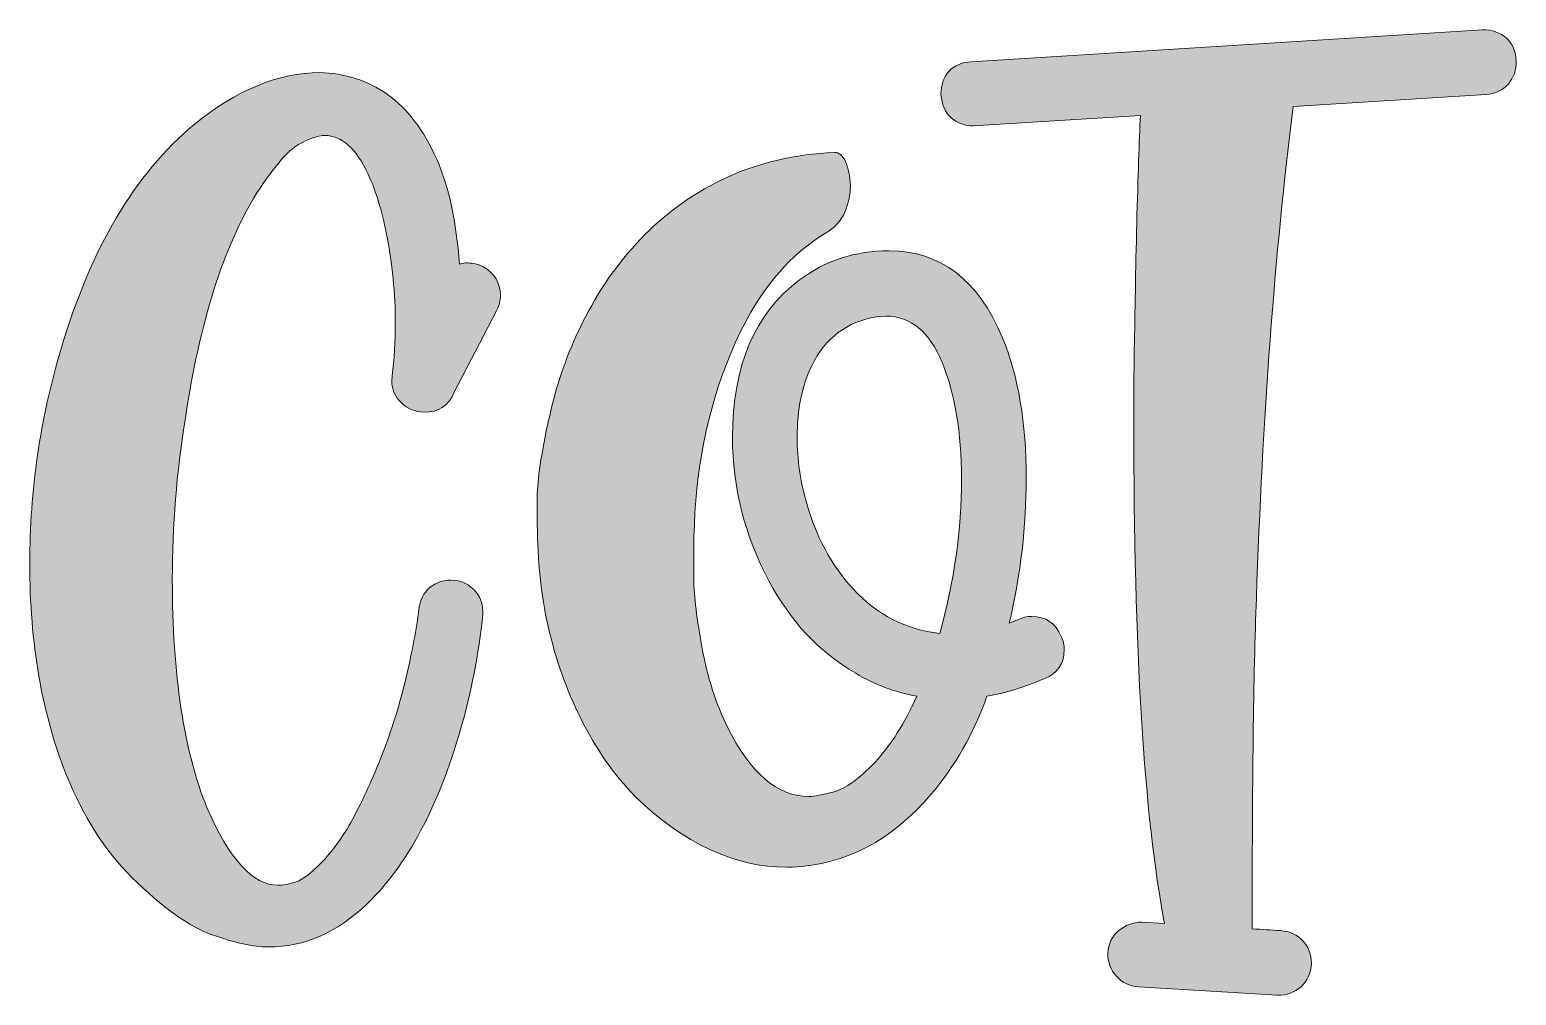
# Model space of a CAD drawing. Header units: inches. Extents: x 173 to 909, y -1034 to -46.
# Drawn here: x 182.5 to 419.1, y -863.4 to -709.7 of the extents above; entities that cross this region are included whole.
import ezdxf

# ---------------------------------------------------------------- set-up
doc = ezdxf.new("R2010")
doc.units = ezdxf.units.IN
doc.header["$MEASUREMENT"] = 0
doc.layers.add('Layer 1', color=7, linetype='Continuous')

# ---------------------------------------------------------------- blocks, each defined once
blk = doc.blocks.new('block 6')
at = {"layer": 'Layer 1', "true_color": 0xffb9da}
h = blk.add_hatch(color=254, dxfattribs=at)
h.dxf.hatch_style = 2
edge = h.paths.add_edge_path()
edge.add_spline(control_points=[(358.95, -862.04), (357.51, -861.94), (356.26, -861.37), (355.39, -860.31), (354.53, -859.35), (354.04, -858.1), (354.04, -856.65), (354.14, -855.21), (354.72, -853.96), (355.78, -853.1), (356.83, -852.23), (358.08, -851.75), (359.53, -851.75), (359.53, -851.75), (363.08, -851.94), (363.08, -851.94), (359.81, -834.92), (358.18, -808.38), (358.18, -772.22), (358.18, -770.29), (358.18, -766.35), (358.27, -760.58), (358.37, -754.71), (358.47, -748.08), (358.66, -740.48), (358.85, -732.98), (359.05, -727.3), (359.24, -723.36), (359.24, -723.36), (332.6, -725), (332.6, -725), (331.35, -725), (330.19, -724.61), (329.14, -723.75), (328.17, -722.88), (327.6, -721.63), (327.5, -720), (327.5, -718.55), (327.89, -717.4), (328.75, -716.34), (329.62, -715.38), (330.87, -714.9), (332.31, -714.8), (332.31, -714.8), (413.67, -709.71), (413.67, -709.71), (415.21, -709.71), (416.46, -710.19), (417.52, -711.05), (418.48, -711.92), (418.96, -713.17), (419.06, -714.71), (419.06, -716.15), (418.67, -717.3), (417.81, -718.36), (416.94, -719.32), (415.69, -719.9), (414.25, -720), (414.25, -720), (383.57, -721.92), (383.57, -721.92), (380.59, -745.38), (378.66, -771.54), (377.7, -800.2), (377.22, -812.22), (377.03, -829.82), (377.03, -852.81), (378.57, -852.9), (380.11, -853), (381.55, -853.1), (382.99, -853.19), (384.24, -853.77), (385.11, -854.73), (385.97, -855.69), (386.45, -856.85), (386.45, -858.29), (386.36, -859.92), (385.78, -861.17), (384.82, -862.04), (383.76, -862.9), (382.51, -863.39), (381.07, -863.39), (381.07, -863.39), (358.95, -862.04), (358.95, -862.04)], knot_values=[0, 0, 0, 0, 1, 1, 1, 2, 2, 2, 3, 3, 3, 4, 4, 4, 5, 5, 5, 6, 6, 6, 7, 7, 7, 8, 8, 8, 9, 9, 9, 10, 10, 10, 11, 11, 11, 12, 12, 12, 13, 13, 13, 14, 14, 14, 15, 15, 15, 16, 16, 16, 17, 17, 17, 18, 18, 18, 19, 19, 19, 20, 20, 20, 21, 21, 21, 22, 22, 22, 23, 23, 23, 24, 24, 24, 25, 25, 25, 26, 26, 26, 27, 27, 27, 28, 28, 28, 28], degree=3, periodic=1)
h = blk.add_hatch(color=254, dxfattribs=at)
h.dxf.hatch_style = 2
edge = h.paths.add_edge_path()
edge.add_spline(control_points=[(211.52, -853.77), (207.96, -852.52), (203.64, -849.44), (198.73, -844.63), (194.4, -840.3), (190.94, -834.82), (188.34, -828.38), (184.4, -818.57), (182.48, -807.32), (182.48, -794.62), (182.48, -783.08), (184.11, -771.74), (187.48, -760.48), (192.19, -744.52), (199.21, -732.59), (208.63, -724.8), (215.37, -719.32), (222.1, -716.53), (228.64, -716.53), (232.58, -716.63), (236.24, -717.78), (239.41, -720), (242.58, -722.3), (245.18, -725.67), (247.2, -730.19), (249.22, -734.71), (250.37, -740.29), (250.85, -747.02), (251.34, -746.83), (251.82, -746.83), (252.2, -746.83), (252.97, -746.83), (253.83, -747.02), (254.61, -747.4), (256.43, -748.46), (257.39, -750), (257.39, -752.02), (257.39, -752.79), (257.2, -753.56), (256.82, -754.33), (256.82, -754.33), (249.99, -767.5), (249.99, -767.5), (249.12, -769.62), (247.49, -770.58), (245.28, -770.58), (243.55, -770.48), (242.2, -769.91), (241.24, -768.66), (240.47, -767.79), (240.08, -766.73), (240.08, -765.58), (240.08, -765.58), (240.18, -764.81), (240.18, -764.81), (240.47, -762.12), (240.66, -759.33), (240.66, -756.44), (240.66, -751.73), (240.18, -746.92), (239.22, -742.11), (238.54, -738.56), (237.58, -735.38), (236.33, -732.69), (234.41, -728.55), (232.1, -726.53), (229.41, -726.53), (228.35, -726.53), (226.91, -727.02), (225.27, -727.98), (223.54, -728.94), (221.33, -731.54), (218.64, -735.67), (213.35, -744.13), (209.5, -756.25), (207.19, -771.83), (205.85, -780.2), (205.17, -788.66), (205.17, -797.22), (205.17, -812.32), (207, -824.44), (210.66, -833.48), (214.21, -841.75), (218.06, -845.88), (222, -845.88), (222.39, -845.88), (223.16, -845.79), (224.31, -845.5), (225.56, -845.31), (227.1, -844.15), (229.12, -842.04), (231.04, -840.02), (232.87, -837.32), (234.5, -834.15), (236.14, -830.98), (237.68, -827.42), (239.12, -823.67), (240.47, -819.92), (241.62, -816.07), (242.49, -812.32), (243.35, -808.57), (244.03, -805.11), (244.41, -801.93), (244.6, -800.49), (245.18, -799.34), (246.14, -798.47), (247.2, -797.7), (248.26, -797.32), (249.51, -797.32), (251.14, -797.32), (252.49, -797.99), (253.55, -799.24), (254.32, -800.2), (254.61, -801.36), (254.61, -802.7), (253.93, -809.14), (252.68, -815.3), (251.05, -821.07), (247.49, -833.38), (242.58, -842.61), (236.24, -848.77), (231.43, -853.38), (226.23, -855.69), (220.46, -855.69), (218.06, -855.69), (215.08, -855.02), (211.52, -853.77)], knot_values=[0, 0, 0, 0, 1, 1, 1, 2, 2, 2, 3, 3, 3, 4, 4, 4, 5, 5, 5, 6, 6, 6, 7, 7, 7, 8, 8, 8, 9, 9, 9, 10, 10, 10, 11, 11, 11, 12, 12, 12, 13, 13, 13, 14, 14, 14, 15, 15, 15, 16, 16, 16, 17, 17, 17, 18, 18, 18, 19, 19, 19, 20, 20, 20, 21, 21, 21, 22, 22, 22, 23, 23, 23, 24, 24, 24, 25, 25, 25, 26, 26, 26, 27, 27, 27, 28, 28, 28, 29, 29, 29, 30, 30, 30, 31, 31, 31, 32, 32, 32, 33, 33, 33, 34, 34, 34, 35, 35, 35, 36, 36, 36, 37, 37, 37, 38, 38, 38, 39, 39, 39, 40, 40, 40, 41, 41, 41, 42, 42, 42, 42], degree=3, periodic=1)
h = blk.add_hatch(color=254, dxfattribs=at)
h.dxf.hatch_style = 2
edge = h.paths.add_edge_path()
edge.add_spline(control_points=[(302.98, -843), (294.61, -843), (286.63, -839.25), (278.84, -831.75), (275.38, -828.19), (272.49, -824.05), (270.18, -819.34), (265.57, -810.11), (263.26, -799.82), (263.26, -788.47), (263.26, -788.18), (263.26, -786.54), (263.26, -783.56), (263.36, -780.58), (264.03, -776.35), (265.28, -770.87), (266.53, -765.39), (268.36, -760.29), (270.95, -755.39), (273.45, -750.48), (276.63, -746.15), (280.38, -742.31), (284.13, -738.56), (288.46, -735.48), (293.55, -733.17), (298.55, -730.86), (304.23, -729.52), (310.58, -729.23), (311.25, -729.23), (311.83, -729.71), (312.31, -730.67), (312.79, -731.73), (312.98, -732.98), (313.08, -734.52), (313.08, -735.96), (312.79, -737.31), (312.21, -738.75), (311.63, -740.09), (310.58, -741.25), (309.13, -742.11), (302.31, -746.15), (297.02, -753.17), (293.26, -763.18), (289.8, -772.12), (288.17, -781.83), (288.17, -792.41), (288.17, -792.41), (288.17, -797.12), (288.17, -797.12), (288.17, -799.91), (288.65, -803.57), (289.51, -808.18), (290.38, -812.9), (291.73, -817.03), (293.46, -820.59), (297.11, -827.99), (301.44, -831.75), (306.54, -831.75), (307.31, -831.75), (308.65, -831.46), (310.48, -830.98), (312.31, -830.5), (314.42, -828.96), (317.02, -826.26), (319.52, -823.57), (321.73, -820.11), (323.65, -815.78), (320.1, -815.11), (316.92, -813.95), (313.94, -812.13), (308.08, -808.76), (303.56, -803.86), (300.09, -797.41), (296.25, -790.1), (294.32, -782.51), (294.32, -774.62), (294.32, -763.18), (297.88, -754.81), (305, -749.52), (309.04, -746.44), (313.85, -744.9), (319.23, -744.9), (327.41, -744.9), (333.46, -749.52), (337.31, -758.75), (339.81, -764.81), (341.06, -772.31), (341.06, -781.16), (341.06, -788.66), (340.2, -796.36), (338.37, -804.14), (338.85, -803.95), (339.43, -803.76), (340.1, -803.47), (340.68, -803.18), (341.25, -803.09), (341.93, -803.09), (344.14, -803.09), (345.77, -804.14), (346.64, -806.26), (346.93, -806.93), (347.12, -807.7), (347.12, -808.38), (347.12, -810.59), (346.06, -812.13), (343.95, -812.99), (340.77, -814.34), (337.79, -815.3), (334.81, -815.78), (332.7, -821.74), (329.71, -826.94), (325.96, -831.36), (319.61, -838.77), (312.31, -842.61), (303.84, -843), (303.84, -843), (302.98, -843), (302.98, -843)], knot_values=[0, 0, 0, 0, 1, 1, 1, 2, 2, 2, 3, 3, 3, 4, 4, 4, 5, 5, 5, 6, 6, 6, 7, 7, 7, 8, 8, 8, 9, 9, 9, 10, 10, 10, 11, 11, 11, 12, 12, 12, 13, 13, 13, 14, 14, 14, 15, 15, 15, 16, 16, 16, 17, 17, 17, 18, 18, 18, 19, 19, 19, 20, 20, 20, 21, 21, 21, 22, 22, 22, 23, 23, 23, 24, 24, 24, 25, 25, 25, 26, 26, 26, 27, 27, 27, 28, 28, 28, 29, 29, 29, 30, 30, 30, 31, 31, 31, 32, 32, 32, 33, 33, 33, 34, 34, 34, 35, 35, 35, 36, 36, 36, 37, 37, 37, 38, 38, 38, 39, 39, 39, 39], degree=3, periodic=1)
edge = h.paths.add_edge_path()
edge.add_spline(control_points=[(330.77, -781.16), (330.77, -773.75), (329.71, -767.6), (327.69, -762.69), (325.68, -757.79), (322.69, -755.29), (318.75, -755.29), (318.75, -755.29), (317.21, -755.39), (317.21, -755.39), (312.59, -756.16), (309.13, -758.75), (306.92, -763.18), (305.38, -766.35), (304.61, -770.1), (304.61, -774.62), (304.61, -778.08), (305.09, -781.54), (306.15, -785.1), (307.59, -790.3), (310, -794.82), (313.46, -798.66), (317.31, -802.8), (321.92, -805.2), (327.31, -805.78), (329.62, -797.51), (330.77, -789.33), (330.77, -781.16)], knot_values=[0, 0, 0, 0, 1, 1, 1, 2, 2, 2, 3, 3, 3, 4, 4, 4, 5, 5, 5, 6, 6, 6, 7, 7, 7, 8, 8, 8, 9, 9, 9, 9], degree=3, periodic=1)
at = {"layer": 'Layer 1', "lineweight": 0}
for points, knots in [([(358.95, -862.04), (357.51, -861.94), (356.26, -861.37), (355.39, -860.31), (354.53, -859.35), (354.04, -858.1), (354.04, -856.65), (354.14, -855.21), (354.72, -853.96), (355.78, -853.1), (356.83, -852.23), (358.08, -851.75), (359.53, -851.75), (359.53, -851.75), (363.08, -851.94), (363.08, -851.94), (359.81, -834.92), (358.18, -808.38), (358.18, -772.22), (358.18, -770.29), (358.18, -766.35), (358.27, -760.58), (358.37, -754.71), (358.47, -748.08), (358.66, -740.48), (358.85, -732.98), (359.05, -727.3), (359.24, -723.36), (359.24, -723.36), (332.6, -725), (332.6, -725), (331.35, -725), (330.19, -724.61), (329.14, -723.75), (328.17, -722.88), (327.6, -721.63), (327.5, -720), (327.5, -718.55), (327.89, -717.4), (328.75, -716.34), (329.62, -715.38), (330.87, -714.9), (332.31, -714.8), (332.31, -714.8), (413.67, -709.71), (413.67, -709.71), (415.21, -709.71), (416.46, -710.19), (417.52, -711.05), (418.48, -711.92), (418.96, -713.17), (419.06, -714.71), (419.06, -716.15), (418.67, -717.3), (417.81, -718.36), (416.94, -719.32), (415.69, -719.9), (414.25, -720), (414.25, -720), (383.57, -721.92), (383.57, -721.92), (380.59, -745.38), (378.66, -771.54), (377.7, -800.2), (377.22, -812.22), (377.03, -829.82), (377.03, -852.81), (378.57, -852.9), (380.11, -853), (381.55, -853.1), (382.99, -853.19), (384.24, -853.77), (385.11, -854.73), (385.97, -855.69), (386.45, -856.85), (386.45, -858.29), (386.36, -859.92), (385.78, -861.17), (384.82, -862.04), (383.76, -862.9), (382.51, -863.39), (381.07, -863.39), (381.07, -863.39), (358.95, -862.04), (358.95, -862.04)], [0, 0, 0, 0, 1, 1, 1, 2, 2, 2, 3, 3, 3, 4, 4, 4, 5, 5, 5, 6, 6, 6, 7, 7, 7, 8, 8, 8, 9, 9, 9, 10, 10, 10, 11, 11, 11, 12, 12, 12, 13, 13, 13, 14, 14, 14, 15, 15, 15, 16, 16, 16, 17, 17, 17, 18, 18, 18, 19, 19, 19, 20, 20, 20, 21, 21, 21, 22, 22, 22, 23, 23, 23, 24, 24, 24, 25, 25, 25, 26, 26, 26, 27, 27, 27, 28, 28, 28, 28]), ([(211.52, -853.77), (207.96, -852.52), (203.64, -849.44), (198.73, -844.63), (194.4, -840.3), (190.94, -834.82), (188.34, -828.38), (184.4, -818.57), (182.48, -807.32), (182.48, -794.62), (182.48, -783.08), (184.11, -771.74), (187.48, -760.48), (192.19, -744.52), (199.21, -732.59), (208.63, -724.8), (215.37, -719.32), (222.1, -716.53), (228.64, -716.53), (232.58, -716.63), (236.24, -717.78), (239.41, -720), (242.58, -722.3), (245.18, -725.67), (247.2, -730.19), (249.22, -734.71), (250.37, -740.29), (250.85, -747.02), (251.34, -746.83), (251.82, -746.83), (252.2, -746.83), (252.97, -746.83), (253.83, -747.02), (254.61, -747.4), (256.43, -748.46), (257.39, -750), (257.39, -752.02), (257.39, -752.79), (257.2, -753.56), (256.82, -754.33), (256.82, -754.33), (249.99, -767.5), (249.99, -767.5), (249.12, -769.62), (247.49, -770.58), (245.28, -770.58), (243.55, -770.48), (242.2, -769.91), (241.24, -768.66), (240.47, -767.79), (240.08, -766.73), (240.08, -765.58), (240.08, -765.58), (240.18, -764.81), (240.18, -764.81), (240.47, -762.12), (240.66, -759.33), (240.66, -756.44), (240.66, -751.73), (240.18, -746.92), (239.22, -742.11), (238.54, -738.56), (237.58, -735.38), (236.33, -732.69), (234.41, -728.55), (232.1, -726.53), (229.41, -726.53), (228.35, -726.53), (226.91, -727.02), (225.27, -727.98), (223.54, -728.94), (221.33, -731.54), (218.64, -735.67), (213.35, -744.13), (209.5, -756.25), (207.19, -771.83), (205.85, -780.2), (205.17, -788.66), (205.17, -797.22), (205.17, -812.32), (207, -824.44), (210.66, -833.48), (214.21, -841.75), (218.06, -845.88), (222, -845.88), (222.39, -845.88), (223.16, -845.79), (224.31, -845.5), (225.56, -845.31), (227.1, -844.15), (229.12, -842.04), (231.04, -840.02), (232.87, -837.32), (234.5, -834.15), (236.14, -830.98), (237.68, -827.42), (239.12, -823.67), (240.47, -819.92), (241.62, -816.07), (242.49, -812.32), (243.35, -808.57), (244.03, -805.11), (244.41, -801.93), (244.6, -800.49), (245.18, -799.34), (246.14, -798.47), (247.2, -797.7), (248.26, -797.32), (249.51, -797.32), (251.14, -797.32), (252.49, -797.99), (253.55, -799.24), (254.32, -800.2), (254.61, -801.36), (254.61, -802.7), (253.93, -809.14), (252.68, -815.3), (251.05, -821.07), (247.49, -833.38), (242.58, -842.61), (236.24, -848.77), (231.43, -853.38), (226.23, -855.69), (220.46, -855.69), (218.06, -855.69), (215.08, -855.02), (211.52, -853.77)], [0, 0, 0, 0, 1, 1, 1, 2, 2, 2, 3, 3, 3, 4, 4, 4, 5, 5, 5, 6, 6, 6, 7, 7, 7, 8, 8, 8, 9, 9, 9, 10, 10, 10, 11, 11, 11, 12, 12, 12, 13, 13, 13, 14, 14, 14, 15, 15, 15, 16, 16, 16, 17, 17, 17, 18, 18, 18, 19, 19, 19, 20, 20, 20, 21, 21, 21, 22, 22, 22, 23, 23, 23, 24, 24, 24, 25, 25, 25, 26, 26, 26, 27, 27, 27, 28, 28, 28, 29, 29, 29, 30, 30, 30, 31, 31, 31, 32, 32, 32, 33, 33, 33, 34, 34, 34, 35, 35, 35, 36, 36, 36, 37, 37, 37, 38, 38, 38, 39, 39, 39, 40, 40, 40, 41, 41, 41, 42, 42, 42, 42]), ([(302.98, -843), (294.61, -843), (286.63, -839.25), (278.84, -831.75), (275.38, -828.19), (272.49, -824.05), (270.18, -819.34), (265.57, -810.11), (263.26, -799.82), (263.26, -788.47), (263.26, -788.18), (263.26, -786.54), (263.26, -783.56), (263.36, -780.58), (264.03, -776.35), (265.28, -770.87), (266.53, -765.39), (268.36, -760.29), (270.95, -755.39), (273.45, -750.48), (276.63, -746.15), (280.38, -742.31), (284.13, -738.56), (288.46, -735.48), (293.55, -733.17), (298.55, -730.86), (304.23, -729.52), (310.58, -729.23), (311.25, -729.23), (311.83, -729.71), (312.31, -730.67), (312.79, -731.73), (312.98, -732.98), (313.08, -734.52), (313.08, -735.96), (312.79, -737.31), (312.21, -738.75), (311.63, -740.09), (310.58, -741.25), (309.13, -742.11), (302.31, -746.15), (297.02, -753.17), (293.26, -763.18), (289.8, -772.12), (288.17, -781.83), (288.17, -792.41), (288.17, -792.41), (288.17, -797.12), (288.17, -797.12), (288.17, -799.91), (288.65, -803.57), (289.51, -808.18), (290.38, -812.9), (291.73, -817.03), (293.46, -820.59), (297.11, -827.99), (301.44, -831.75), (306.54, -831.75), (307.31, -831.75), (308.65, -831.46), (310.48, -830.98), (312.31, -830.5), (314.42, -828.96), (317.02, -826.26), (319.52, -823.57), (321.73, -820.11), (323.65, -815.78), (320.1, -815.11), (316.92, -813.95), (313.94, -812.13), (308.08, -808.76), (303.56, -803.86), (300.09, -797.41), (296.25, -790.1), (294.32, -782.51), (294.32, -774.62), (294.32, -763.18), (297.88, -754.81), (305, -749.52), (309.04, -746.44), (313.85, -744.9), (319.23, -744.9), (327.41, -744.9), (333.46, -749.52), (337.31, -758.75), (339.81, -764.81), (341.06, -772.31), (341.06, -781.16), (341.06, -788.66), (340.2, -796.36), (338.37, -804.14), (338.85, -803.95), (339.43, -803.76), (340.1, -803.47), (340.68, -803.18), (341.25, -803.09), (341.93, -803.09), (344.14, -803.09), (345.77, -804.14), (346.64, -806.26), (346.93, -806.93), (347.12, -807.7), (347.12, -808.38), (347.12, -810.59), (346.06, -812.13), (343.95, -812.99), (340.77, -814.34), (337.79, -815.3), (334.81, -815.78), (332.7, -821.74), (329.71, -826.94), (325.96, -831.36), (319.61, -838.77), (312.31, -842.61), (303.84, -843), (303.84, -843), (302.98, -843), (302.98, -843)], [0, 0, 0, 0, 1, 1, 1, 2, 2, 2, 3, 3, 3, 4, 4, 4, 5, 5, 5, 6, 6, 6, 7, 7, 7, 8, 8, 8, 9, 9, 9, 10, 10, 10, 11, 11, 11, 12, 12, 12, 13, 13, 13, 14, 14, 14, 15, 15, 15, 16, 16, 16, 17, 17, 17, 18, 18, 18, 19, 19, 19, 20, 20, 20, 21, 21, 21, 22, 22, 22, 23, 23, 23, 24, 24, 24, 25, 25, 25, 26, 26, 26, 27, 27, 27, 28, 28, 28, 29, 29, 29, 30, 30, 30, 31, 31, 31, 32, 32, 32, 33, 33, 33, 34, 34, 34, 35, 35, 35, 36, 36, 36, 37, 37, 37, 38, 38, 38, 39, 39, 39, 39]), ([(330.77, -781.16), (330.77, -773.75), (329.71, -767.6), (327.69, -762.69), (325.68, -757.79), (322.69, -755.29), (318.75, -755.29), (318.75, -755.29), (317.21, -755.39), (317.21, -755.39), (312.59, -756.16), (309.13, -758.75), (306.92, -763.18), (305.38, -766.35), (304.61, -770.1), (304.61, -774.62), (304.61, -778.08), (305.09, -781.54), (306.15, -785.1), (307.59, -790.3), (310, -794.82), (313.46, -798.66), (317.31, -802.8), (321.92, -805.2), (327.31, -805.78), (329.62, -797.51), (330.77, -789.33), (330.77, -781.16)], [0, 0, 0, 0, 1, 1, 1, 2, 2, 2, 3, 3, 3, 4, 4, 4, 5, 5, 5, 6, 6, 6, 7, 7, 7, 8, 8, 8, 9, 9, 9, 9])]:
    blk.add_open_spline(points, degree=3, knots=knots, dxfattribs=at)
blk = doc.blocks.new('block 2')
at = {"layer": 'Layer 1'}
blk.add_blockref('block 6', (0, 0), dxfattribs=at)

msp = doc.modelspace()

# ---------------------------------------------------------------- block references
at = {"layer": 'Layer 1'}
msp.add_blockref('block 2', (0, 0), dxfattribs=at)

doc.saveas('drawing.dxf')
